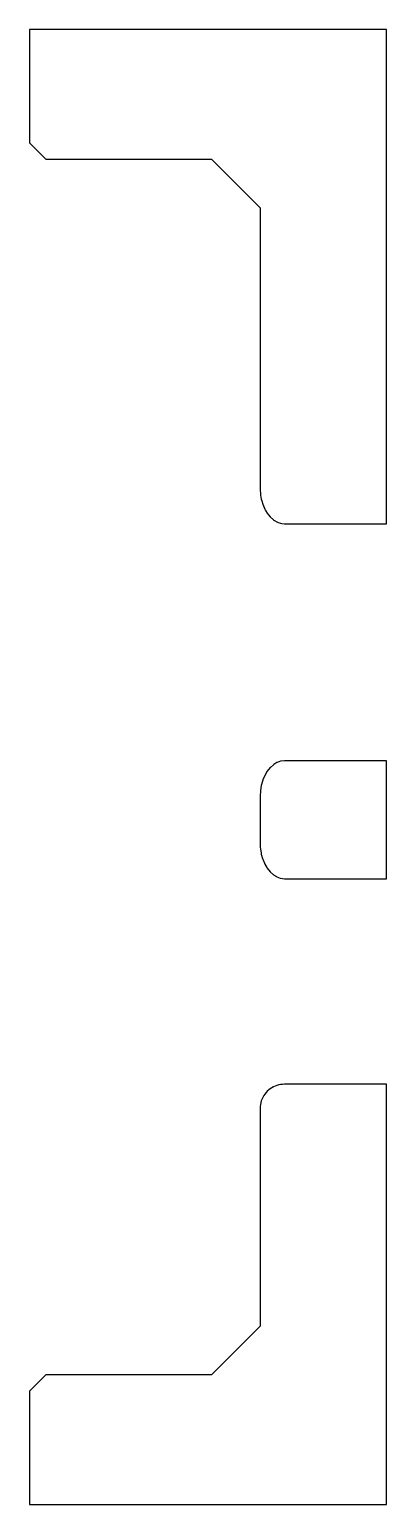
# Model space of a CAD drawing. Header units: metres. Extents: x 0 to 47.5, y 0 to 45.5.
# Drawn here: x 0 to 11, y 0 to 45.5 of the extents above.
import ezdxf

# ---------------------------------------------------------------- set-up
doc = ezdxf.new("R2010")
doc.units = ezdxf.units.M

msp = doc.modelspace()

# ---------------------------------------------------------------- linework, layer by layer
for p, q in [((11, 45.5), (0, 45.5)), ((0, 45.5), (0, 42)), ((11, 30.255), (11, 45.5)), ((0, 42), (0.5, 41.5)), ((0.5, 41.5), (5.60409, 41.5)), ((5.60409, 41.5), (7.10409, 40)), ((7.10409, 40), (7.10409, 31.3523)), ((7.10409, 31.3523), (7.10668, 31.3042)), ((7.10668, 31.3042), (7.11332, 31.1807)), ((7.11332, 31.1807), (7.12138, 31.1316)), ((7.12138, 31.1316), (7.14079, 31.0132)), ((7.14079, 31.0132), (7.15455, 30.9646)), ((7.15455, 30.9646), (7.18583, 30.8541)), ((7.18583, 30.8541), (7.20532, 30.8076)), ((7.20532, 30.8076), (7.24732, 30.7073)), ((7.24732, 30.7073), (7.27235, 30.6645)), ((7.27235, 30.6645), (7.32376, 30.5764)), ((7.32376, 30.5764), (7.35388, 30.5387)), ((7.35388, 30.5387), (7.41325, 30.4645)), ((7.41325, 30.4645), (7.51359, 30.3746)), ((7.51359, 30.3746), (7.55168, 30.3515)), ((7.55168, 30.3515), (7.62232, 30.3087)), ((7.62232, 30.3087), (7.66288, 30.2944)), ((7.66288, 30.2944), (7.73676, 30.2685)), ((7.73676, 30.2685), (7.77861, 30.2637)), ((7.77861, 30.2637), (7.85409, 30.255)), ((7.85409, 30.255), (11, 30.255)), ((7.51359, 22.8195), (7.42268, 22.738)), ((7.52451, 22.8261), (7.51359, 22.8195)), ((7.62232, 22.8854), (7.52451, 22.8261)), ((7.63435, 22.8896), (7.62232, 22.8854)), ((7.73676, 22.9256), (7.63435, 22.8896)), ((7.85409, 22.9391), (7.73676, 22.9256)), ((11, 22.9391), (7.85409, 22.9391)), ((11, 19.305), (11, 22.9391)), ((7.18583, 22.3399), (7.14079, 22.1809)), ((7.18987, 22.3496), (7.18583, 22.3399)), ((7.24732, 22.4868), (7.18987, 22.3496)), ((7.32376, 22.6177), (7.24732, 22.4868)), ((7.41325, 22.7295), (7.32376, 22.6177)), ((7.42268, 22.738), (7.41325, 22.7295)), ((7.10435, 21.8467), (7.10409, 21.8417)), ((7.10409, 21.8417), (7.10409, 20.4024)), ((7.11332, 22.0134), (7.10435, 21.8467)), ((7.11446, 22.0204), (7.11332, 22.0134)), ((7.14079, 22.1809), (7.11446, 22.0204)), ((7.10409, 20.4024), (7.11164, 20.2619)), ((7.11164, 20.2619), (7.11332, 20.2307)), ((7.11332, 20.2307), (7.13597, 20.0927)), ((7.13597, 20.0927), (7.14079, 20.0632)), ((7.14079, 20.0632), (7.17818, 19.9312)), ((7.17818, 19.9312), (7.18583, 19.9042)), ((7.18583, 19.9042), (7.23722, 19.7815)), ((7.23722, 19.7815), (7.24732, 19.7573)), ((7.24732, 19.7573), (7.31157, 19.6473)), ((7.31157, 19.6473), (7.32376, 19.6264)), ((7.32376, 19.6264), (7.41325, 19.5146)), ((7.41325, 19.5146), (7.51359, 19.4246)), ((7.51359, 19.4246), (7.60609, 19.3685)), ((7.60609, 19.3685), (7.62232, 19.3587)), ((7.62232, 19.3587), (7.71986, 19.3244)), ((7.71986, 19.3244), (7.73676, 19.3185)), ((7.73676, 19.3185), (7.85409, 19.305)), ((7.85409, 19.305), (11, 19.305)), ((7.32376, 12.7459), (7.28944, 12.7057)), ((7.37189, 12.7869), (7.32376, 12.7459)), ((7.41325, 12.8222), (7.37189, 12.7869)), ((7.46601, 12.8546), (7.41325, 12.8222)), ((7.51359, 12.8837), (7.46601, 12.8546)), ((7.56965, 12.9069), (7.51359, 12.8837)), ((7.62232, 12.9287), (7.56965, 12.9069)), ((7.68042, 12.9426), (7.62232, 12.9287)), ((7.73676, 12.9562), (7.68042, 12.9426)), ((7.79573, 12.9608), (7.73676, 12.9562)), ((7.85409, 12.9654), (7.79573, 12.9608)), ((11, 12.9654), (7.85409, 12.9654)), ((11, 0), (11, 12.9654)), ((7.10968, 12.2869), (7.10409, 12.2159)), ((7.11332, 12.3331), (7.10968, 12.2869)), ((7.1296, 12.4009), (7.11332, 12.3331)), ((7.14079, 12.4475), (7.1296, 12.4009)), ((7.16686, 12.5104), (7.14079, 12.4475)), ((7.18583, 12.5562), (7.16686, 12.5104)), ((7.22057, 12.6128), (7.18583, 12.5562)), ((7.24732, 12.6564), (7.22057, 12.6128)), ((7.28944, 12.7057), (7.24732, 12.6564)), ((7.10409, 12.2159), (7.10409, 5.5)), ((7.10409, 5.5), (5.60409, 4)), ((0.5, 4), (0, 3.5)), ((5.60409, 4), (0.5, 4)), ((0, 3.5), (0, 0)), ((0, 0), (11, 0))]:
    msp.add_line(p, q)

doc.saveas('drawing.dxf')
